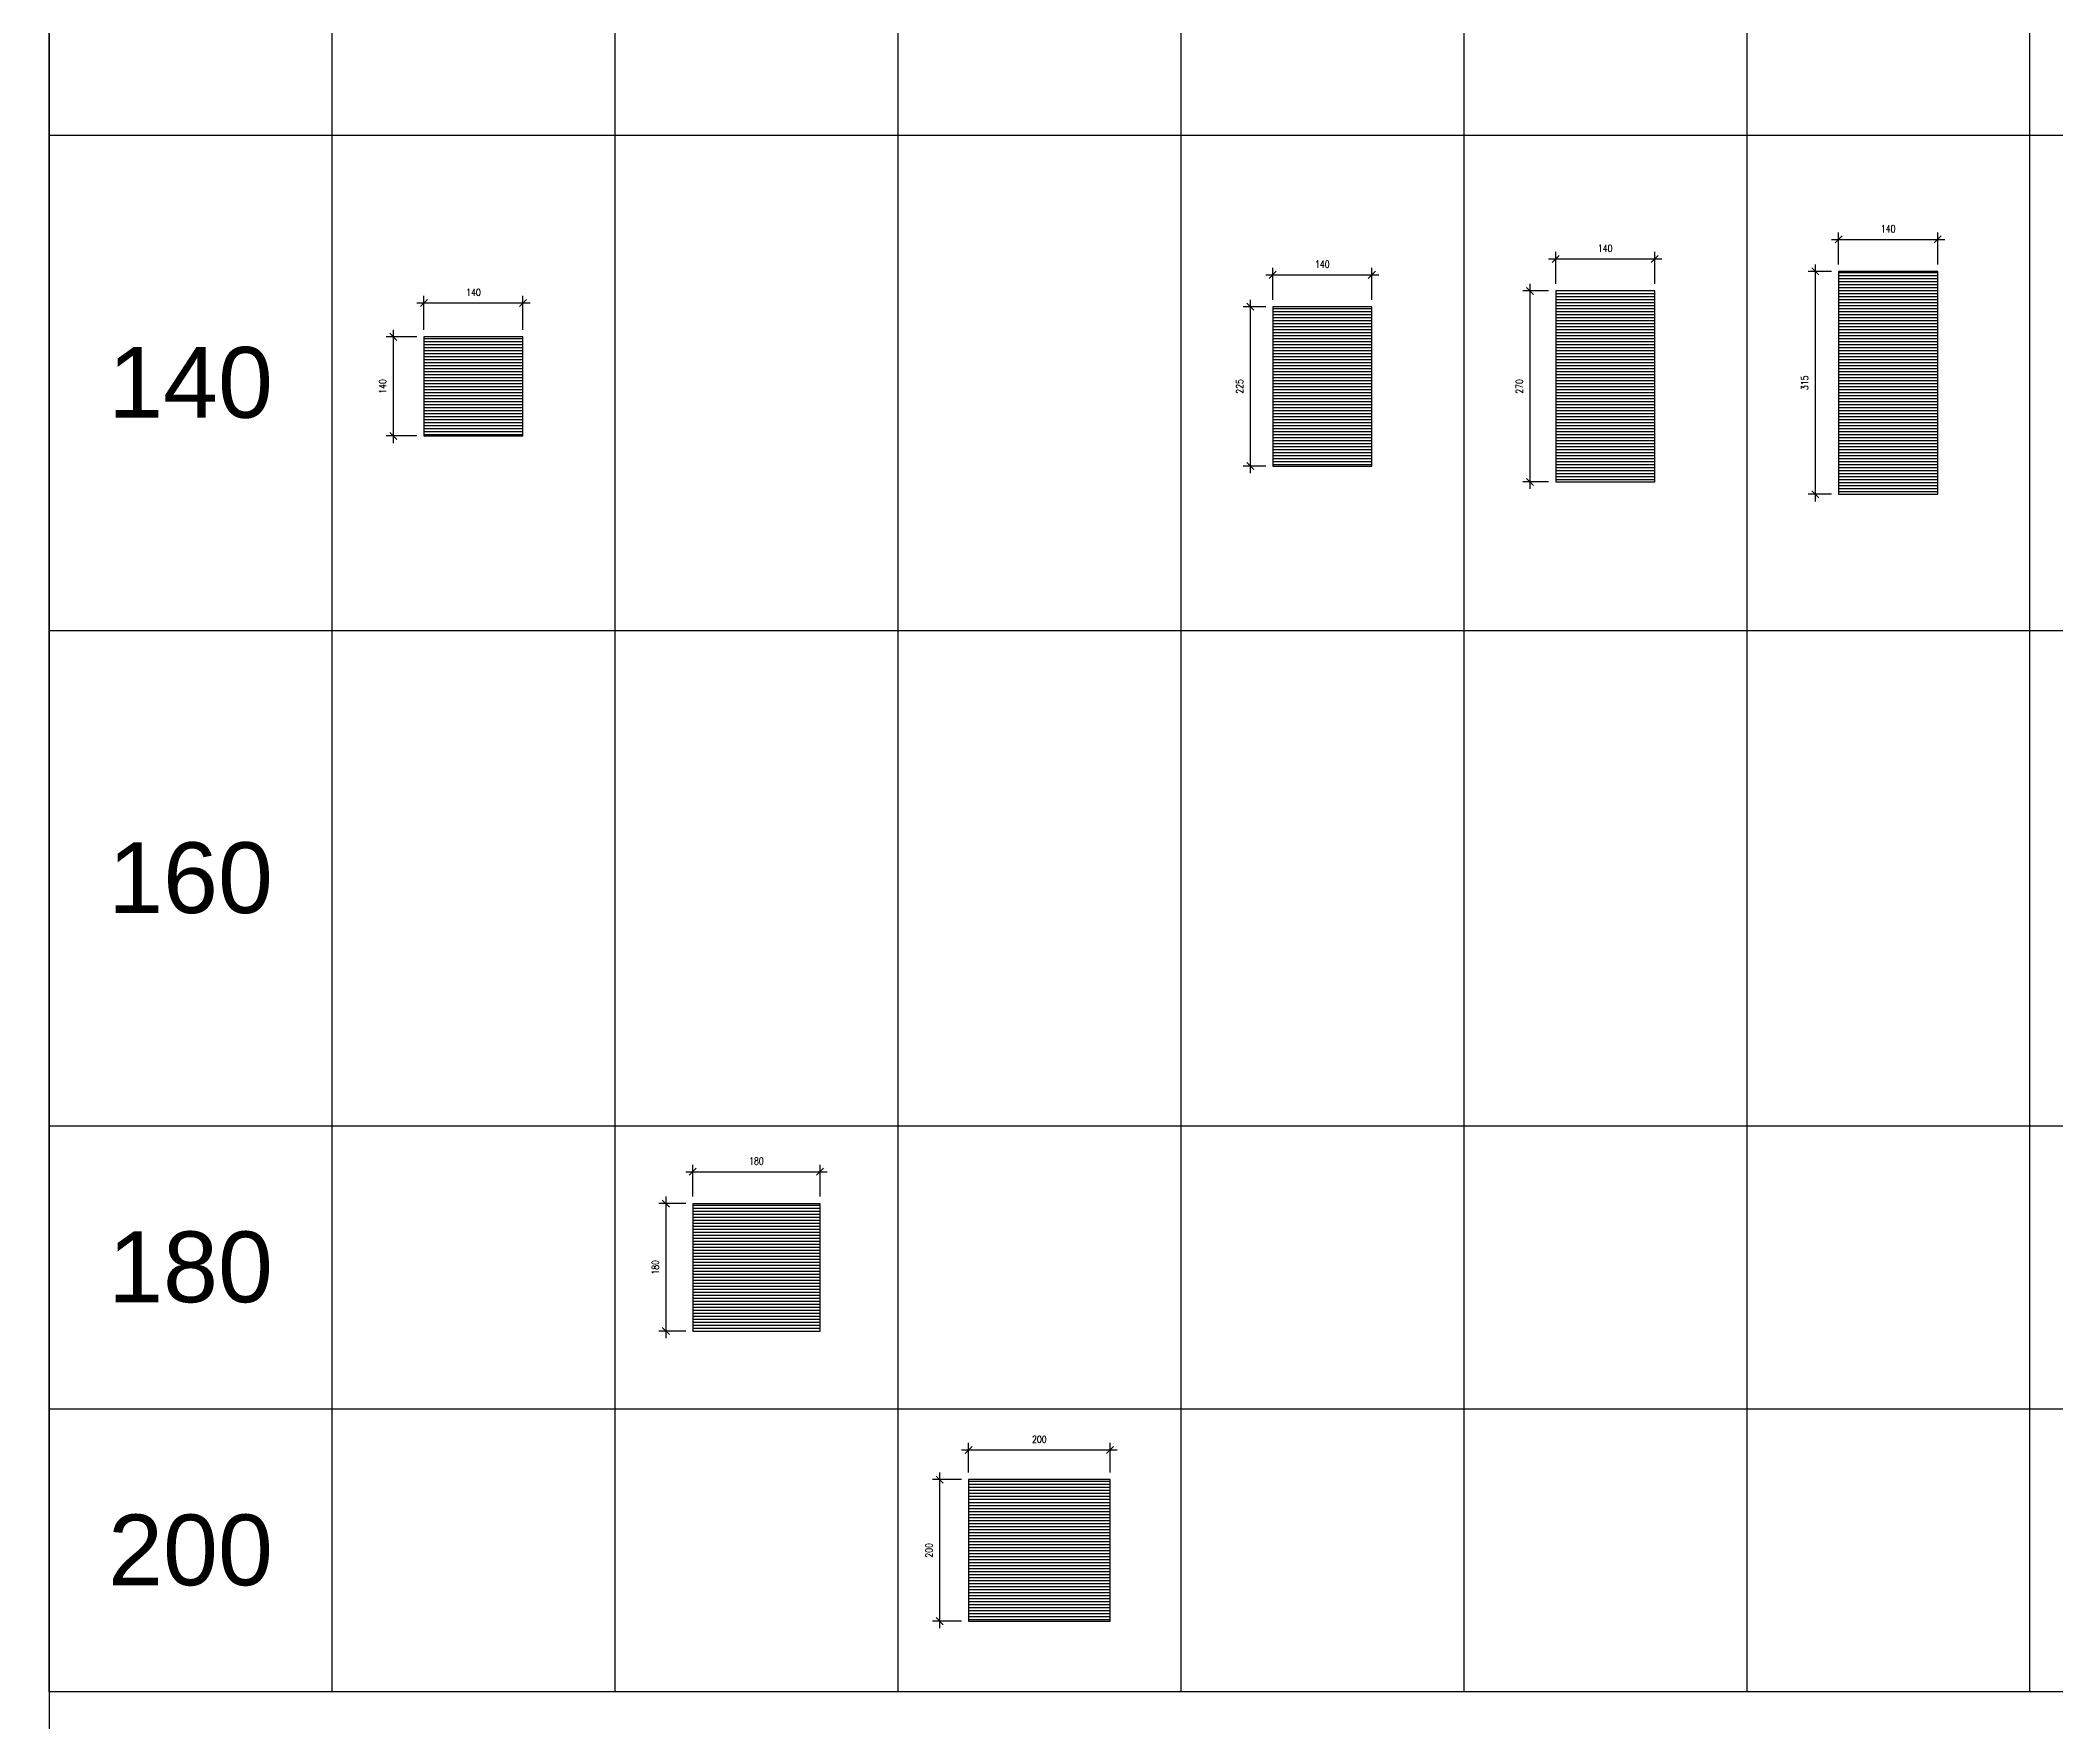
# Model space of a CAD drawing. Header units: millimetres. Extents: x 0 to 23312, y -3206 to 11448.
# Drawn here: x 13130 to 15979, y 2972 to 5348 of the extents above; entities that cross this region are included whole.
import ezdxf

# ---------------------------------------------------------------- set-up
doc = ezdxf.new("R2010")
doc.units = ezdxf.units.MM
doc.header["$LTSCALE"] = 10
doc.header["$PDMODE"] = 35
doc.layers.add('40 - Detail Outline', color=142, linetype='Continuous')
doc.layers.add('41 - Detail', color=7, linetype='Continuous')
doc.styles.add('1-20', font='romans.shx', dxfattribs={"width": 0.8, "height": 40})
doc.styles.add('1-5', font='romans.shx', dxfattribs={"width": 0.8, "height": 10})
doc.dimstyles.new('1-5', dxfattribs={"dimtxt": 10, "dimasz": 10, "dimexe": 10, "dimexo": 10, "dimgap": 10, "dimtad": 1, "dimdec": 0, "dimzin": 0, "dimdsep": 46, "dimtxsty": '1-5', "dimblk": 'OBLIQUE', "dimcen": 10, "dimdle": 10, "dimclrd": 251, "dimclre": 251, "dimclrt": 251, "dimadec": 0, "dimazin": 0, "dimtfac": 1, "dimtdec": 0, "dimtix": 1, "dimtmove": 1, "dimatfit": 3, "dimfxl": 1, "dimtolj": 1, "dimtzin": 0, "dimlwd": 25, "dimarcsym": 0})
pattern_1 = [(180, (0, -75), (-9e-16, -4.2426407), [])]
pattern_2 = [(180, (0, -150), (-9e-16, -4.2426407), [])]

# ---------------------------------------------------------------- blocks, each defined once
blk = doc.blocks.new('_Oblique')
at = {"color": 0, "linetype": 'ByBlock', "lineweight": -2}
blk.add_line((-0.5, -0.5), (0.5, 0.5), dxfattribs=at)
blk = doc.blocks.new('*D112')
at = {"color": 251, "lineweight": -2, "ltscale": 10, "transparency": 16777216}
for p, q in [((14862.6, 4971.9), (14830.7, 4971.9)), ((14862.6, 4746.9), (14830.7, 4746.9))]:
    blk.add_line(p, q, dxfattribs=at)
at = {"color": 251, "lineweight": 25, "ltscale": 10, "transparency": 16777216}
blk.add_line((14840.7, 4981.9), (14840.7, 4736.9), dxfattribs=at)
at = {"layer": 'Defpoints', "color": 0, "ltscale": 10, "transparency": 16777216}
for p in [(14872.6, 4971.9), (14840.7, 4746.9), (14872.6, 4746.9)]:
    blk.add_point(p, dxfattribs=at)
at = {"color": 251, "lineweight": 25, "ltscale": 10, "transparency": 16777216, "xscale": 10, "yscale": 10, "zscale": 10}
for p, rotation in [((14840.7, 4971.9), 90), ((14840.7, 4746.9), 270)]:
    blk.add_blockref('_Oblique', p, dxfattribs=dict(at, rotation=rotation))
at = {"color": 251, "ltscale": 10, "transparency": 16777216, "insert": (14825.7, 4859.4), "char_height": 10, "attachment_point": 5, "rotation": 90, "style": '1-5'}
blk.add_mtext('\\A1;225', dxfattribs=at)
blk = doc.blocks.new('*D116')
at = {"color": 251, "lineweight": -2, "ltscale": 10, "transparency": 16777216}
for p, q in [((15262.6, 4994.4), (15226.3, 4994.4)), ((15262.6, 4724.4), (15226.3, 4724.4))]:
    blk.add_line(p, q, dxfattribs=at)
at = {"color": 251, "lineweight": 25, "ltscale": 10, "transparency": 16777216}
blk.add_line((15236.3, 4714.4), (15236.3, 5004.4), dxfattribs=at)
at = {"layer": 'Defpoints', "color": 0, "ltscale": 10, "transparency": 16777216}
for p in [(15236.3, 4994.4), (15272.6, 4994.4), (15272.6, 4724.4)]:
    blk.add_point(p, dxfattribs=at)
at = {"color": 251, "lineweight": 25, "ltscale": 10, "transparency": 16777216, "xscale": 10, "yscale": 10, "zscale": 10}
for p, rotation in [((15236.3, 4994.4), 90), ((15236.3, 4724.4), 270)]:
    blk.add_blockref('_Oblique', p, dxfattribs=dict(at, rotation=rotation))
at = {"color": 251, "ltscale": 10, "transparency": 16777216, "insert": (15221.3, 4859.4), "char_height": 10, "attachment_point": 5, "rotation": 90, "style": '1-5'}
blk.add_mtext('\\A1;270', dxfattribs=at)
blk = doc.blocks.new('*D119')
at = {"color": 251, "lineweight": -2, "ltscale": 10, "transparency": 16777216}
for p, q in [((15662.6, 5021.9), (15629.6, 5021.9)), ((15662.6, 4706.9), (15629.6, 4706.9))]:
    blk.add_line(p, q, dxfattribs=at)
at = {"color": 251, "lineweight": 25, "ltscale": 10, "transparency": 16777216}
blk.add_line((15639.6, 5031.9), (15639.6, 4696.9), dxfattribs=at)
at = {"layer": 'Defpoints', "color": 0, "ltscale": 10, "transparency": 16777216}
for p in [(15672.6, 5021.9), (15639.6, 4706.9), (15672.6, 4706.9)]:
    blk.add_point(p, dxfattribs=at)
at = {"color": 251, "lineweight": 25, "ltscale": 10, "transparency": 16777216, "xscale": 10, "yscale": 10, "zscale": 10}
for p, rotation in [((15639.6, 5021.9), 90), ((15639.6, 4706.9), 270)]:
    blk.add_blockref('_Oblique', p, dxfattribs=dict(at, rotation=rotation))
at = {"color": 251, "ltscale": 10, "transparency": 16777216, "insert": (15624.6, 4864.4), "char_height": 10, "attachment_point": 5, "rotation": 90, "style": '1-5'}
blk.add_mtext('\\A1;315', dxfattribs=at)
blk = doc.blocks.new('*D158')
at = {"color": 251, "lineweight": -2, "ltscale": 10, "transparency": 16777216}
for p, q in [((13672.6, 4939.4), (13672.6, 4987.3)), ((13812.6, 4939.4), (13812.6, 4987.3))]:
    blk.add_line(p, q, dxfattribs=at)
at = {"color": 251, "lineweight": 25, "ltscale": 10, "transparency": 16777216}
blk.add_line((13662.6, 4977.3), (13822.6, 4977.3), dxfattribs=at)
at = {"layer": 'Defpoints', "color": 0, "ltscale": 10, "transparency": 16777216}
for p in [(13812.6, 4977.3), (13672.6, 4929.4), (13812.6, 4929.4)]:
    blk.add_point(p, dxfattribs=at)
at = {"color": 251, "lineweight": 25, "ltscale": 10, "transparency": 16777216, "xscale": 10, "yscale": 10, "zscale": 10, "rotation": 180}
blk.add_blockref('_Oblique', (13672.6, 4977.3), dxfattribs=at)
at = {"color": 251, "lineweight": 25, "ltscale": 10, "transparency": 16777216, "xscale": 10, "yscale": 10, "zscale": 10}
blk.add_blockref('_Oblique', (13812.6, 4977.3), dxfattribs=at)
at = {"color": 251, "ltscale": 10, "transparency": 16777216, "insert": (13742.6, 4992.3), "char_height": 10, "attachment_point": 5, "style": '1-5'}
blk.add_mtext('\\A1;140', dxfattribs=at)
blk = doc.blocks.new('*D159')
at = {"color": 251, "lineweight": -2, "ltscale": 10, "transparency": 16777216}
for p, q in [((13662.6, 4929.4), (13619.2, 4929.4)), ((13662.6, 4789.4), (13619.2, 4789.4))]:
    blk.add_line(p, q, dxfattribs=at)
at = {"color": 251, "lineweight": 25, "ltscale": 10, "transparency": 16777216}
blk.add_line((13629.2, 4939.4), (13629.2, 4779.4), dxfattribs=at)
at = {"layer": 'Defpoints', "color": 0, "ltscale": 10, "transparency": 16777216}
for p in [(13672.6, 4929.4), (13629.2, 4789.4), (13672.6, 4789.4)]:
    blk.add_point(p, dxfattribs=at)
at = {"color": 251, "lineweight": 25, "ltscale": 10, "transparency": 16777216, "xscale": 10, "yscale": 10, "zscale": 10}
for p, rotation in [((13629.2, 4929.4), 90), ((13629.2, 4789.4), 270)]:
    blk.add_blockref('_Oblique', p, dxfattribs=dict(at, rotation=rotation))
at = {"color": 251, "ltscale": 10, "transparency": 16777216, "insert": (13614.2, 4859.4), "char_height": 10, "attachment_point": 5, "rotation": 90, "style": '1-5'}
blk.add_mtext('\\A1;140', dxfattribs=at)
blk = doc.blocks.new('*D160')
at = {"color": 251, "lineweight": -2, "ltscale": 10, "transparency": 16777216}
for p, q in [((14042.6, 3704.4), (14004.6, 3704.4)), ((14042.6, 3524.4), (14004.6, 3524.4))]:
    blk.add_line(p, q, dxfattribs=at)
at = {"color": 251, "lineweight": 25, "ltscale": 10, "transparency": 16777216}
blk.add_line((14014.6, 3714.4), (14014.6, 3514.4), dxfattribs=at)
at = {"layer": 'Defpoints', "color": 0, "ltscale": 10, "transparency": 16777216}
for p in [(14052.6, 3704.4), (14014.6, 3524.4), (14052.6, 3524.4)]:
    blk.add_point(p, dxfattribs=at)
at = {"color": 251, "lineweight": 25, "ltscale": 10, "transparency": 16777216, "xscale": 10, "yscale": 10, "zscale": 10}
for p, rotation in [((14014.6, 3704.4), 90), ((14014.6, 3524.4), 270)]:
    blk.add_blockref('_Oblique', p, dxfattribs=dict(at, rotation=rotation))
at = {"color": 251, "ltscale": 10, "transparency": 16777216, "insert": (13999.6, 3614.4), "char_height": 10, "attachment_point": 5, "rotation": 90, "style": '1-5'}
blk.add_mtext('\\A1;180', dxfattribs=at)
blk = doc.blocks.new('*D161')
at = {"color": 251, "lineweight": 25, "ltscale": 10, "transparency": 16777216}
blk.add_line((14042.6, 3749.5), (14242.6, 3749.5), dxfattribs=at)
at = {"color": 251, "lineweight": -2, "ltscale": 10, "transparency": 16777216}
for p, q in [((14052.6, 3714.4), (14052.6, 3759.5)), ((14232.6, 3714.4), (14232.6, 3759.5))]:
    blk.add_line(p, q, dxfattribs=at)
at = {"layer": 'Defpoints', "color": 0, "ltscale": 10, "transparency": 16777216}
for p in [(14232.6, 3749.5), (14052.6, 3704.4), (14232.6, 3704.4)]:
    blk.add_point(p, dxfattribs=at)
at = {"color": 251, "lineweight": 25, "ltscale": 10, "transparency": 16777216, "xscale": 10, "yscale": 10, "zscale": 10, "rotation": 180}
blk.add_blockref('_Oblique', (14052.6, 3749.5), dxfattribs=at)
at = {"color": 251, "lineweight": 25, "ltscale": 10, "transparency": 16777216, "xscale": 10, "yscale": 10, "zscale": 10}
blk.add_blockref('_Oblique', (14232.6, 3749.5), dxfattribs=at)
at = {"color": 251, "ltscale": 10, "transparency": 16777216, "insert": (14142.6, 3764.5), "char_height": 10, "attachment_point": 5, "style": '1-5'}
blk.add_mtext('\\A1;180', dxfattribs=at)
blk = doc.blocks.new('*D162')
at = {"color": 251, "lineweight": -2, "ltscale": 10, "transparency": 16777216}
for p, q in [((14442.6, 3324.4), (14442.6, 3366.4)), ((14642.6, 3324.4), (14642.6, 3366.4))]:
    blk.add_line(p, q, dxfattribs=at)
at = {"color": 251, "lineweight": 25, "ltscale": 10, "transparency": 16777216}
blk.add_line((14432.6, 3356.4), (14652.6, 3356.4), dxfattribs=at)
at = {"layer": 'Defpoints', "color": 0, "ltscale": 10, "transparency": 16777216}
for p in [(14642.6, 3356.4), (14442.6, 3314.4), (14642.6, 3314.4)]:
    blk.add_point(p, dxfattribs=at)
at = {"color": 251, "lineweight": 25, "ltscale": 10, "transparency": 16777216, "xscale": 10, "yscale": 10, "zscale": 10, "rotation": 180}
blk.add_blockref('_Oblique', (14442.6, 3356.4), dxfattribs=at)
at = {"color": 251, "lineweight": 25, "ltscale": 10, "transparency": 16777216, "xscale": 10, "yscale": 10, "zscale": 10}
blk.add_blockref('_Oblique', (14642.6, 3356.4), dxfattribs=at)
at = {"color": 251, "ltscale": 10, "transparency": 16777216, "insert": (14542.6, 3371.4), "char_height": 10, "attachment_point": 5, "style": '1-5'}
blk.add_mtext('\\A1;200', dxfattribs=at)
blk = doc.blocks.new('*D163')
at = {"color": 251, "lineweight": -2, "ltscale": 10, "transparency": 16777216}
for p, q in [((14432.6, 3314.4), (14391.5, 3314.4)), ((14432.6, 3114.4), (14391.5, 3114.4))]:
    blk.add_line(p, q, dxfattribs=at)
at = {"color": 251, "lineweight": 25, "ltscale": 10, "transparency": 16777216}
blk.add_line((14401.5, 3324.4), (14401.5, 3104.4), dxfattribs=at)
at = {"layer": 'Defpoints', "color": 0, "ltscale": 10, "transparency": 16777216}
for p in [(14442.6, 3314.4), (14401.5, 3114.4), (14442.6, 3114.4)]:
    blk.add_point(p, dxfattribs=at)
at = {"color": 251, "lineweight": 25, "ltscale": 10, "transparency": 16777216, "xscale": 10, "yscale": 10, "zscale": 10}
for p, rotation in [((14401.5, 3314.4), 90), ((14401.5, 3114.4), 270)]:
    blk.add_blockref('_Oblique', p, dxfattribs=dict(at, rotation=rotation))
at = {"color": 251, "ltscale": 10, "transparency": 16777216, "insert": (14386.5, 3214.4), "char_height": 10, "attachment_point": 5, "rotation": 90, "style": '1-5'}
blk.add_mtext('\\A1;200', dxfattribs=at)
blk = doc.blocks.new('*D164')
at = {"color": 251, "lineweight": 25, "ltscale": 10, "transparency": 16777216}
blk.add_line((14862.6, 5017.1), (15022.6, 5017.1), dxfattribs=at)
at = {"color": 251, "lineweight": -2, "ltscale": 10, "transparency": 16777216}
for p, q in [((14872.6, 4981.9), (14872.6, 5027.1)), ((15012.6, 4981.9), (15012.6, 5027.1))]:
    blk.add_line(p, q, dxfattribs=at)
at = {"layer": 'Defpoints', "color": 0, "ltscale": 10, "transparency": 16777216}
for p in [(15012.6, 5017.1), (14872.6, 4971.9), (15012.6, 4971.9)]:
    blk.add_point(p, dxfattribs=at)
at = {"color": 251, "lineweight": 25, "ltscale": 10, "transparency": 16777216, "xscale": 10, "yscale": 10, "zscale": 10, "rotation": 180}
blk.add_blockref('_Oblique', (14872.6, 5017.1), dxfattribs=at)
at = {"color": 251, "lineweight": 25, "ltscale": 10, "transparency": 16777216, "xscale": 10, "yscale": 10, "zscale": 10}
blk.add_blockref('_Oblique', (15012.6, 5017.1), dxfattribs=at)
at = {"color": 251, "ltscale": 10, "transparency": 16777216, "insert": (14942.6, 5032.1), "char_height": 10, "attachment_point": 5, "style": '1-5'}
blk.add_mtext('\\A1;140', dxfattribs=at)
blk = doc.blocks.new('*D165')
at = {"color": 251, "lineweight": -2, "ltscale": 10, "transparency": 16777216}
for p, q in [((15272.6, 5004.4), (15272.6, 5049.6)), ((15412.6, 5004.4), (15412.6, 5049.6))]:
    blk.add_line(p, q, dxfattribs=at)
at = {"color": 251, "lineweight": 25, "ltscale": 10, "transparency": 16777216}
blk.add_line((15262.6, 5039.6), (15422.6, 5039.6), dxfattribs=at)
at = {"layer": 'Defpoints', "color": 0, "ltscale": 10, "transparency": 16777216}
for p in [(15412.6, 5039.6), (15272.6, 4994.4), (15412.6, 4994.4)]:
    blk.add_point(p, dxfattribs=at)
at = {"color": 251, "lineweight": 25, "ltscale": 10, "transparency": 16777216, "xscale": 10, "yscale": 10, "zscale": 10, "rotation": 180}
blk.add_blockref('_Oblique', (15272.6, 5039.6), dxfattribs=at)
at = {"color": 251, "lineweight": 25, "ltscale": 10, "transparency": 16777216, "xscale": 10, "yscale": 10, "zscale": 10}
blk.add_blockref('_Oblique', (15412.6, 5039.6), dxfattribs=at)
at = {"color": 251, "ltscale": 10, "transparency": 16777216, "insert": (15342.6, 5054.6), "char_height": 10, "attachment_point": 5, "style": '1-5'}
blk.add_mtext('\\A1;140', dxfattribs=at)
blk = doc.blocks.new('*D166')
at = {"color": 251, "lineweight": -2, "ltscale": 10, "transparency": 16777216}
for p, q in [((15672.6, 5031.9), (15672.6, 5077.1)), ((15812.6, 5031.9), (15812.6, 5077.1))]:
    blk.add_line(p, q, dxfattribs=at)
at = {"color": 251, "lineweight": 25, "ltscale": 10, "transparency": 16777216}
blk.add_line((15662.6, 5067.1), (15822.6, 5067.1), dxfattribs=at)
at = {"layer": 'Defpoints', "color": 0, "ltscale": 10, "transparency": 16777216}
for p in [(15812.6, 5067.1), (15672.6, 5021.9), (15812.6, 5021.9)]:
    blk.add_point(p, dxfattribs=at)
at = {"color": 251, "lineweight": 25, "ltscale": 10, "transparency": 16777216, "xscale": 10, "yscale": 10, "zscale": 10, "rotation": 180}
blk.add_blockref('_Oblique', (15672.6, 5067.1), dxfattribs=at)
at = {"color": 251, "lineweight": 25, "ltscale": 10, "transparency": 16777216, "xscale": 10, "yscale": 10, "zscale": 10}
blk.add_blockref('_Oblique', (15812.6, 5067.1), dxfattribs=at)
at = {"color": 251, "ltscale": 10, "transparency": 16777216, "insert": (15742.6, 5082.1), "char_height": 10, "attachment_point": 5, "style": '1-5'}
blk.add_mtext('\\A1;140', dxfattribs=at)

msp = doc.modelspace()

# ---------------------------------------------------------------- hatches: boundary and pattern name
at = {"layer": '40 - Detail Outline', "ltscale": 10}
h = msp.add_hatch(dxfattribs=at)
h.set_pattern_fill('JIS_WOOD', color=251, scale=6, angle=135)
h.set_pattern_definition(pattern_1)
h.paths.add_polyline_path([(15672.58, 5021.861), (15672.58, 4706.861), (15812.58, 4706.861), (15812.58, 5021.861)])
h = msp.add_hatch(dxfattribs=at)
h.set_pattern_fill('JIS_WOOD', color=251, scale=6, angle=135)
h.set_pattern_definition(pattern_1)
h.paths.add_polyline_path([(15272.58, 4994.361), (15272.58, 4724.361), (15412.58, 4724.361), (15412.58, 4994.361)])
h = msp.add_hatch(dxfattribs=at)
h.set_pattern_fill('JIS_WOOD', color=251, scale=6, angle=135)
h.set_pattern_definition(pattern_1)
h.paths.add_polyline_path([(14872.58, 4971.861), (14872.58, 4746.861), (15012.58, 4746.861), (15012.58, 4971.861)])
h = msp.add_hatch(dxfattribs=at)
h.set_pattern_fill('JIS_WOOD', color=251, scale=6, angle=135)
h.set_pattern_definition(pattern_1)
h.paths.add_polyline_path([(13672.58, 4929.361), (13672.58, 4789.361), (13812.58, 4789.361), (13812.58, 4929.361)])
h = msp.add_hatch(dxfattribs=at)
h.set_pattern_fill('JIS_WOOD', color=251, scale=6, angle=135)
h.set_pattern_definition(pattern_2)
h.paths.add_polyline_path([(14052.58, 3704.361), (14052.58, 3524.361), (14232.58, 3524.361), (14232.58, 3704.361)])
h = msp.add_hatch(dxfattribs=at)
h.set_pattern_fill('JIS_WOOD', color=251, scale=6, angle=135)
h.set_pattern_definition(pattern_2)
h.paths.add_polyline_path([(14442.58, 3314.361), (14442.58, 3114.361), (14642.58, 3114.361), (14642.58, 3314.361)])

# ---------------------------------------------------------------- linework, layer by layer
at = {"color": 3, "ltscale": 10}
msp.add_lwpolyline([(13672.58, 4929.361), (13672.58, 4789.361), (13812.58, 4789.361), (13812.58, 4929.361), (13672.58, 4929.361)], dxfattribs=at)
for points in [[(14052.58, 3704.361), (14052.58, 3524.361), (14232.58, 3524.361), (14232.58, 3704.361)], [(14442.58, 3314.361), (14442.58, 3114.361), (14642.58, 3114.361), (14642.58, 3314.361)]]:
    msp.add_lwpolyline(points, close=True, dxfattribs=at)
at = {"layer": '40 - Detail Outline', "color": 251, "ltscale": 10}
for p, q in [((13542.58, 7764.361), (13542.58, 3014.361)), ((13942.58, 7764.361), (13942.58, 3014.361)), ((14342.58, 7764.361), (14342.58, 3014.361)), ((14742.58, 7764.361), (14742.58, 3014.361)), ((15142.58, 7764.361), (15142.58, 3014.361)), ((15542.58, 7764.361), (15542.58, 3014.361)), ((15942.58, 7764.361), (15942.58, 3014.361)), ((13142.58, 5214.361), (18742.58, 5214.361)), ((13142.58, 4514.361), (18742.58, 4514.361)), ((13142.58, 3814.361), (18742.58, 3814.361)), ((13142.58, 3414.361), (18742.58, 3414.361))]:
    msp.add_line(p, q, dxfattribs=at)
at = {"layer": '40 - Detail Outline', "color": 3, "ltscale": 10}
for points in [[(0, 11147.776), (13142.58, 11147.776), (13142.58, -3206.341), (0, -3206.341)], [(15672.58, 5021.861), (15672.58, 4706.861), (15812.58, 4706.861), (15812.58, 5021.861)], [(15272.58, 4994.361), (15272.58, 4724.361), (15412.58, 4724.361), (15412.58, 4994.361)], [(14872.58, 4971.861), (14872.58, 4746.861), (15012.58, 4746.861), (15012.58, 4971.861)]]:
    msp.add_lwpolyline(points, close=True, dxfattribs=at)
at = {"layer": '41 - Detail', "color": 3}
for points in [[(13142.58, 7764.361), (18742.58, 7764.361), (18742.58, 3014.361), (13142.58, 3014.361)], [(13142.58, 2714.361), (18051.306, 2714.361), (18051.306, 3014.361), (13142.58, 3014.361)]]:
    msp.add_lwpolyline(points, close=True, dxfattribs=at)

# ---------------------------------------------------------------- texts
at = {"layer": '41 - Detail', "char_height": 100, "width": 400, "attachment_point": 5, "style": '1-20'}
for s, insert in [('{\\fArial|b0|i0|c0|p34;\\W1;\\C3;140}', (13342.58, 4864.361)), ('{\\fArial|b0|i0|c0|p34;\\W1;\\C3;160}', (13342.58, 4164.361)), ('{\\fArial|b0|i0|c0|p34;\\W1;\\C3;180}', (13342.58, 3614.361)), ('{\\fArial|b0|i0|c0|p34;\\W1;\\C3;200}', (13342.58, 3214.361))]:
    msp.add_mtext(s, dxfattribs=dict(at, insert=insert))

# ---------------------------------------------------------------- dimensions: what is measured, and where the dimension line sits
at = {"color": 3, "ltscale": 10}
for base, p1, p2, picture, middle in [((15812.58, 5067.104), (15672.58, 5021.861), (15812.58, 5021.861), '*D166', (15742.58, 5082.104)), ((15412.58, 5039.604), (15272.58, 4994.361), (15412.58, 4994.361), '*D165', (15342.58, 5054.604)), ((15012.58, 5017.104), (14872.58, 4971.861), (15012.58, 4971.861), '*D164', (14942.58, 5032.104)), ((13812.58, 4977.296), (13672.58, 4929.361), (13812.58, 4929.361), '*D158', (13742.58, 4992.296)), ((14232.58, 3749.486), (14052.58, 3704.361), (14232.58, 3704.361), '*D161', (14142.58, 3764.486)), ((14642.58, 3356.429), (14442.58, 3314.361), (14642.58, 3314.361), '*D162', (14542.58, 3371.429))]:
    dim = msp.add_linear_dim(base=base, p1=p1, p2=p2, dimstyle='1-5', dxfattribs=at)
    dim.commit()
    dim.dimension.update_dxf_attribs({"geometry": picture, "text_midpoint": middle})
for base, p1, p2, picture, middle in [((15639.585, 4706.861), (15672.58, 5021.861), (15672.58, 4706.861), '*D119', (15624.585, 4864.361)), ((15236.258, 4994.361), (15272.58, 4724.361), (15272.58, 4994.361), '*D116', (15221.258, 4859.361)), ((14840.686, 4746.861), (14872.58, 4971.861), (14872.58, 4746.861), '*D112', (14825.686, 4859.361)), ((13629.169, 4789.361), (13672.58, 4929.361), (13672.58, 4789.361), '*D159', (13614.169, 4859.361)), ((14014.631, 3524.361), (14052.58, 3704.361), (14052.58, 3524.361), '*D160', (13999.631, 3614.361)), ((14401.495, 3114.361), (14442.58, 3314.361), (14442.58, 3114.361), '*D163', (14386.495, 3214.361))]:
    dim = msp.add_linear_dim(base=base, p1=p1, p2=p2, angle=90, dimstyle='1-5', dxfattribs=at)
    dim.commit()
    dim.dimension.update_dxf_attribs({"geometry": picture, "text_midpoint": middle})

doc.saveas('drawing.dxf')
